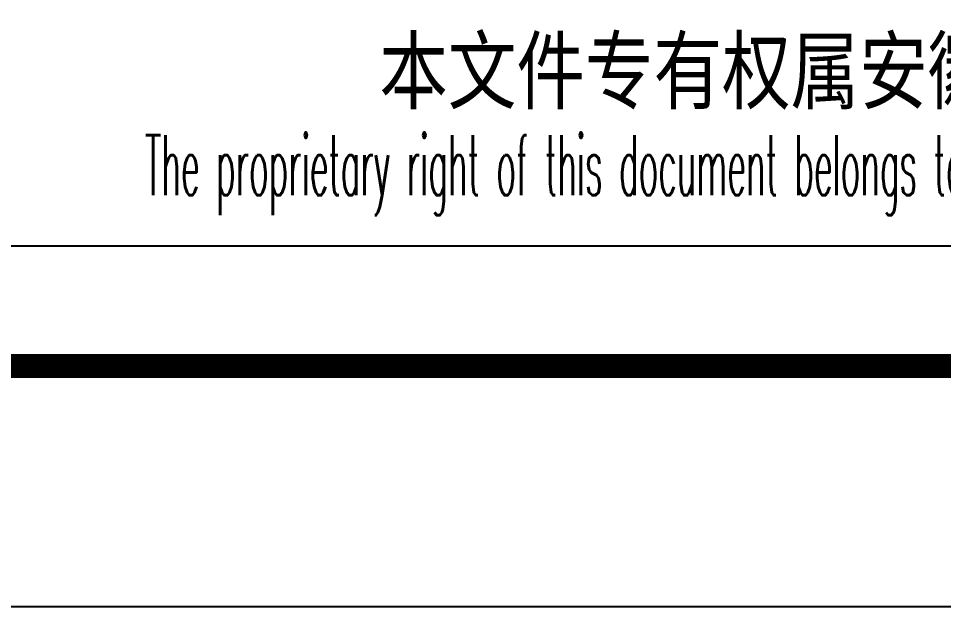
# Model space of a CAD drawing. Extents: x 5109802 to 7068445, y -422737 to 2032183.
# Drawn here: x 5151464 to 5155309, y -363277 to -360831 of the extents above; entities that cross this region are included whole.
import ezdxf
from ezdxf.enums import TextEntityAlignment as Align

# ---------------------------------------------------------------- set-up
doc = ezdxf.new("R2010")
doc.units = 0
doc.header["$LTSCALE"] = 1000
doc.header["$MEASUREMENT"] = 0
doc.layers.get('0').update_dxf_attribs({"linetype": 'CONTINUOUS'})
doc.layers.add('TH_TITLE', color=7, linetype='CONTINUOUS')
doc.styles.add('AHD_TQ', font='sceie.shx', dxfattribs={"bigfont": 'sceic.shx'})
doc.styles.add('ECEC_TQ', font='txt_l.shx', dxfattribs={"bigfont": 'hztxt_l.shx'})

msp = doc.modelspace()

# ---------------------------------------------------------------- linework, layer by layer
msp.add_line((5149707.2, -361777.1), (5167707.2, -361777.1))
at = {"layer": 'TH_TITLE'}
msp.add_lwpolyline([(5109807.2, -363277.1), (5169207.2, -363277.1), (5169207.2, -321277.1), (5109807.2, -321277.1)], close=True, dxfattribs=at)
at = {"layer": 'TH_TITLE', "const_width": 100}
msp.add_lwpolyline([(5112307.2, -362277.1), (5168207.2, -362277.1), (5168207.2, -322277.1), (5112307.2, -322277.1)], close=True, dxfattribs=at)

# ---------------------------------------------------------------- texts
at = {"style": 'AHD_TQ'}
msp.add_text('本文件专有权属安徽华东化工医药工程有限责任公司所有,未经许可不得复制或转让给第三方', height=300, dxfattribs=at).set_placement((5158707.2, -361077.1), align=Align.MIDDLE)
at = {"style": 'ECEC_TQ', "width": 0.4}
msp.add_text('The proprietary right of this document belongs to Anhui Huadong Chemical And Medical Engineering  Co.,Ltd.  and any replication or transfer to the 3rd. side is forbidden without its permission. ', height=250, dxfattribs=at).set_placement((5158707.2, -361477.1), align=Align.MIDDLE)

doc.saveas('drawing.dxf')
